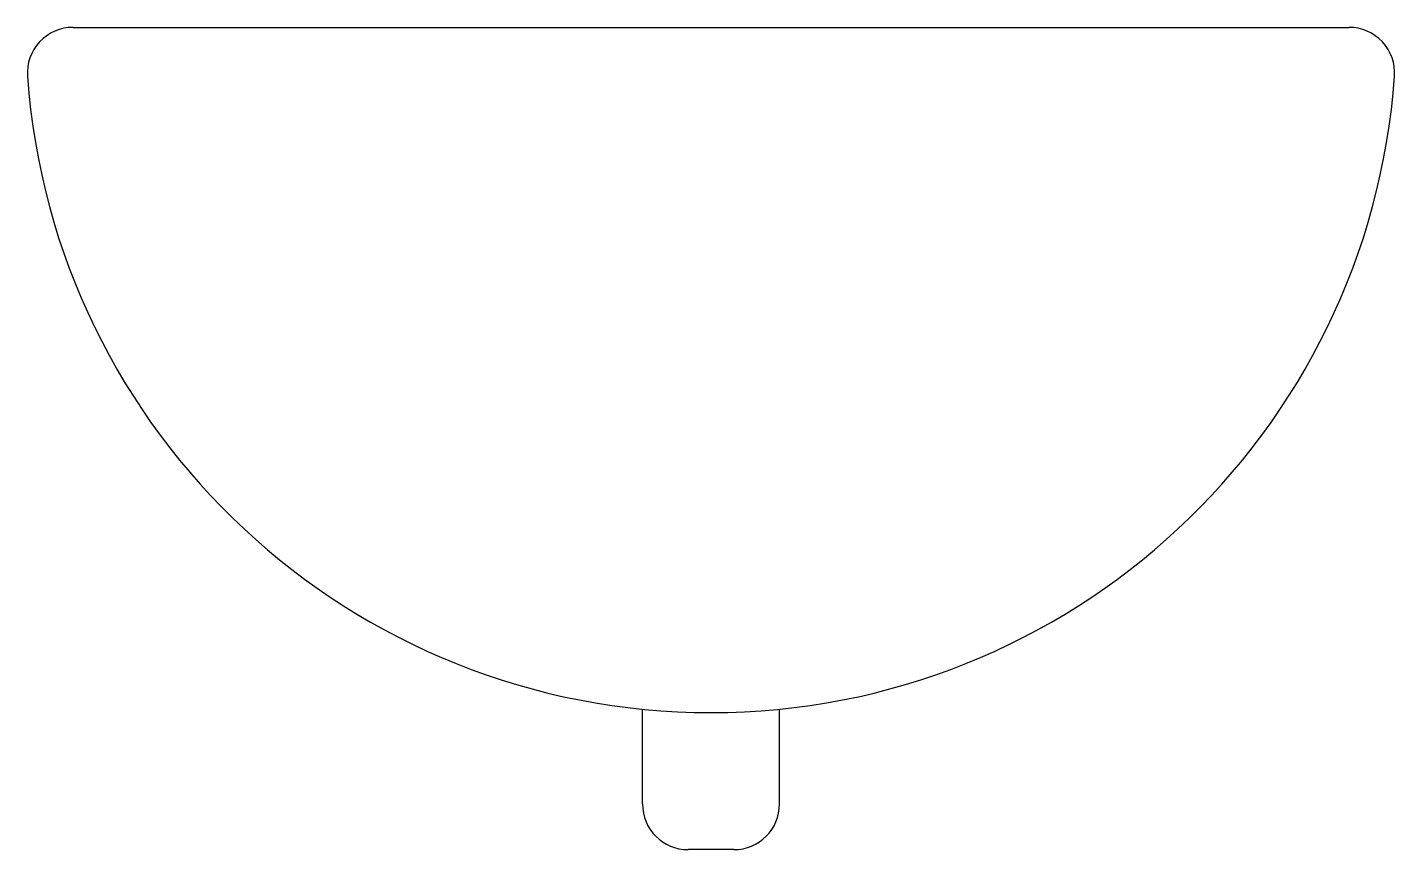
# Model space of a CAD drawing. Extents: x -59.9 to -0.1, y 0 to 36.
import ezdxf

# ---------------------------------------------------------------- set-up
doc = ezdxf.new("R2010")
doc.units = 0
doc.header["$LTSCALE"] = 25
doc.header["$MEASUREMENT"] = 0
doc.layers.get('0').update_dxf_attribs({"linetype": 'CONTINUOUS'})

msp = doc.modelspace()

# ---------------------------------------------------------------- linework, layer by layer
at = {"color": 0, "linetype": 'ByBlock'}
for p, q in [((-57.928, 36), (-2.072, 36)), ((-33, 2), (-33, 6.15)), ((-27, 2), (-27, 6.15)), ((-29, 0), (-31, 0))]:
    msp.add_line(p, q, dxfattribs=at)
for centre, radius, start, end in [((-57.928, 34), 2, 90, 184.09604), ((-2.072, 34), 2, 355.90396, 90), ((-30, 36), 30, 184.09604, 355.90396), ((-31, 2), 2, 180, 270), ((-29, 2), 2, 270, 0)]:
    msp.add_arc(centre, radius, start, end, dxfattribs=at)

doc.saveas('drawing.dxf')
